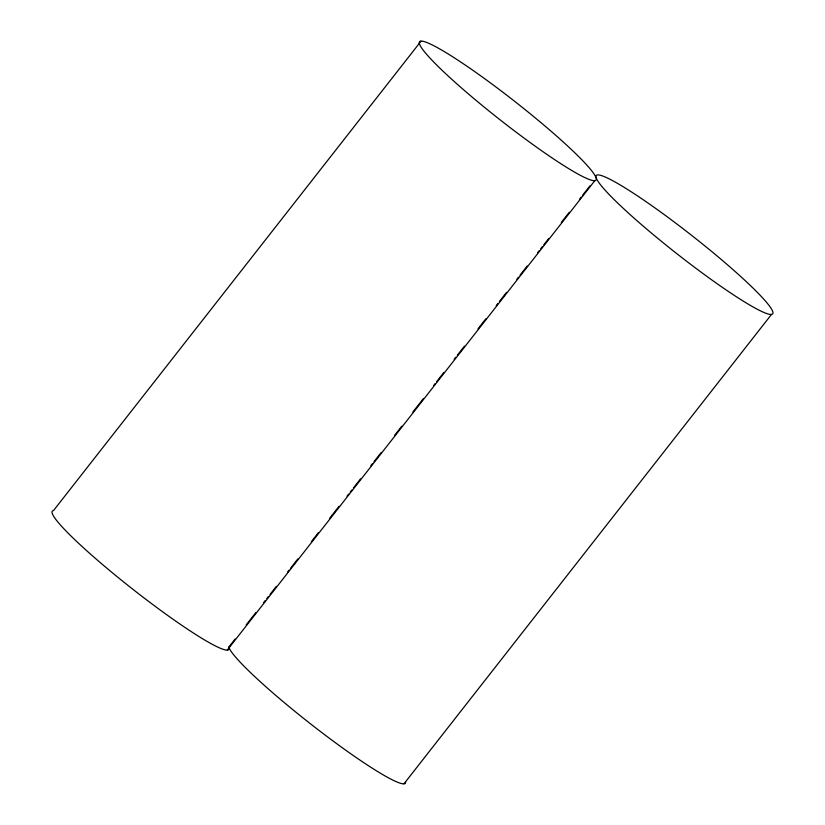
<?xml version="1.0" encoding="UTF-8"?>
<svg xmlns="http://www.w3.org/2000/svg" width="825" height="825" viewBox="0 0 825 825"><rect width="100%" height="100%" fill="white"/><g stroke="black" fill="none" stroke-linecap="round" stroke-linejoin="round"><path stroke-width="1.24" d="M420.977 41.25L53.501 510.572A112.087 11.767 38.1 0 0 135.083 591.02A112.087 11.767 38.1 0 0 228.762 647.161A112.087 11.767 38.1 0 0 319.481 730.775A112.087 11.767 38.1 0 0 405.632 782.399M228.762 647.161L235.115 639.045M246.221 624.855L255.75 612.697M263.68 602.559L265.268 600.528M266.857 598.507L268.445 596.475M270.033 594.454L276.385 586.338M287.492 572.148L289.08 570.127M290.668 568.095L297.815 558.968M311.303 541.736L318.45 532.62M329.557 518.43L339.085 506.261M347.026 496.124L348.614 494.103M350.192 492.071L351.78 490.04M353.368 488.018L360.515 478.892M370.827 465.713L372.415 463.691M374.003 461.66L381.15 452.543M394.639 435.311L401.785 426.185M412.892 411.995L423.215 398.815M433.537 385.636L435.115 383.615M436.703 381.583L443.85 372.457M454.173 359.287L455.751 357.256M457.339 355.224L464.485 346.108M477.974 328.876L485.915 318.739M496.238 305.559L497.815 303.538M499.403 301.507L506.55 292.38M516.873 279.211L518.461 277.179M520.039 275.148L527.185 266.032M537.508 252.852L539.096 250.821M540.674 248.799L542.262 246.768M543.85 244.747L548.615 238.662M561.32 222.441L569.25 212.303M579.573 199.124L581.161 197.103M582.739 195.071L589.885 185.955M227.37 649.966L594.835 180.644A112.087 11.767 38.1 0 0 479.026 74.652A112.087 11.767 38.1 0 0 449.852 77.55A112.087 11.767 38.1 0 0 594.835 180.644M404.023 783.75L771.499 314.428A112.087 11.767 38.1 0 0 655.679 208.436A112.087 11.767 38.1 0 0 626.515 211.334A112.087 11.767 38.1 0 0 771.499 314.428"/></g></svg>
